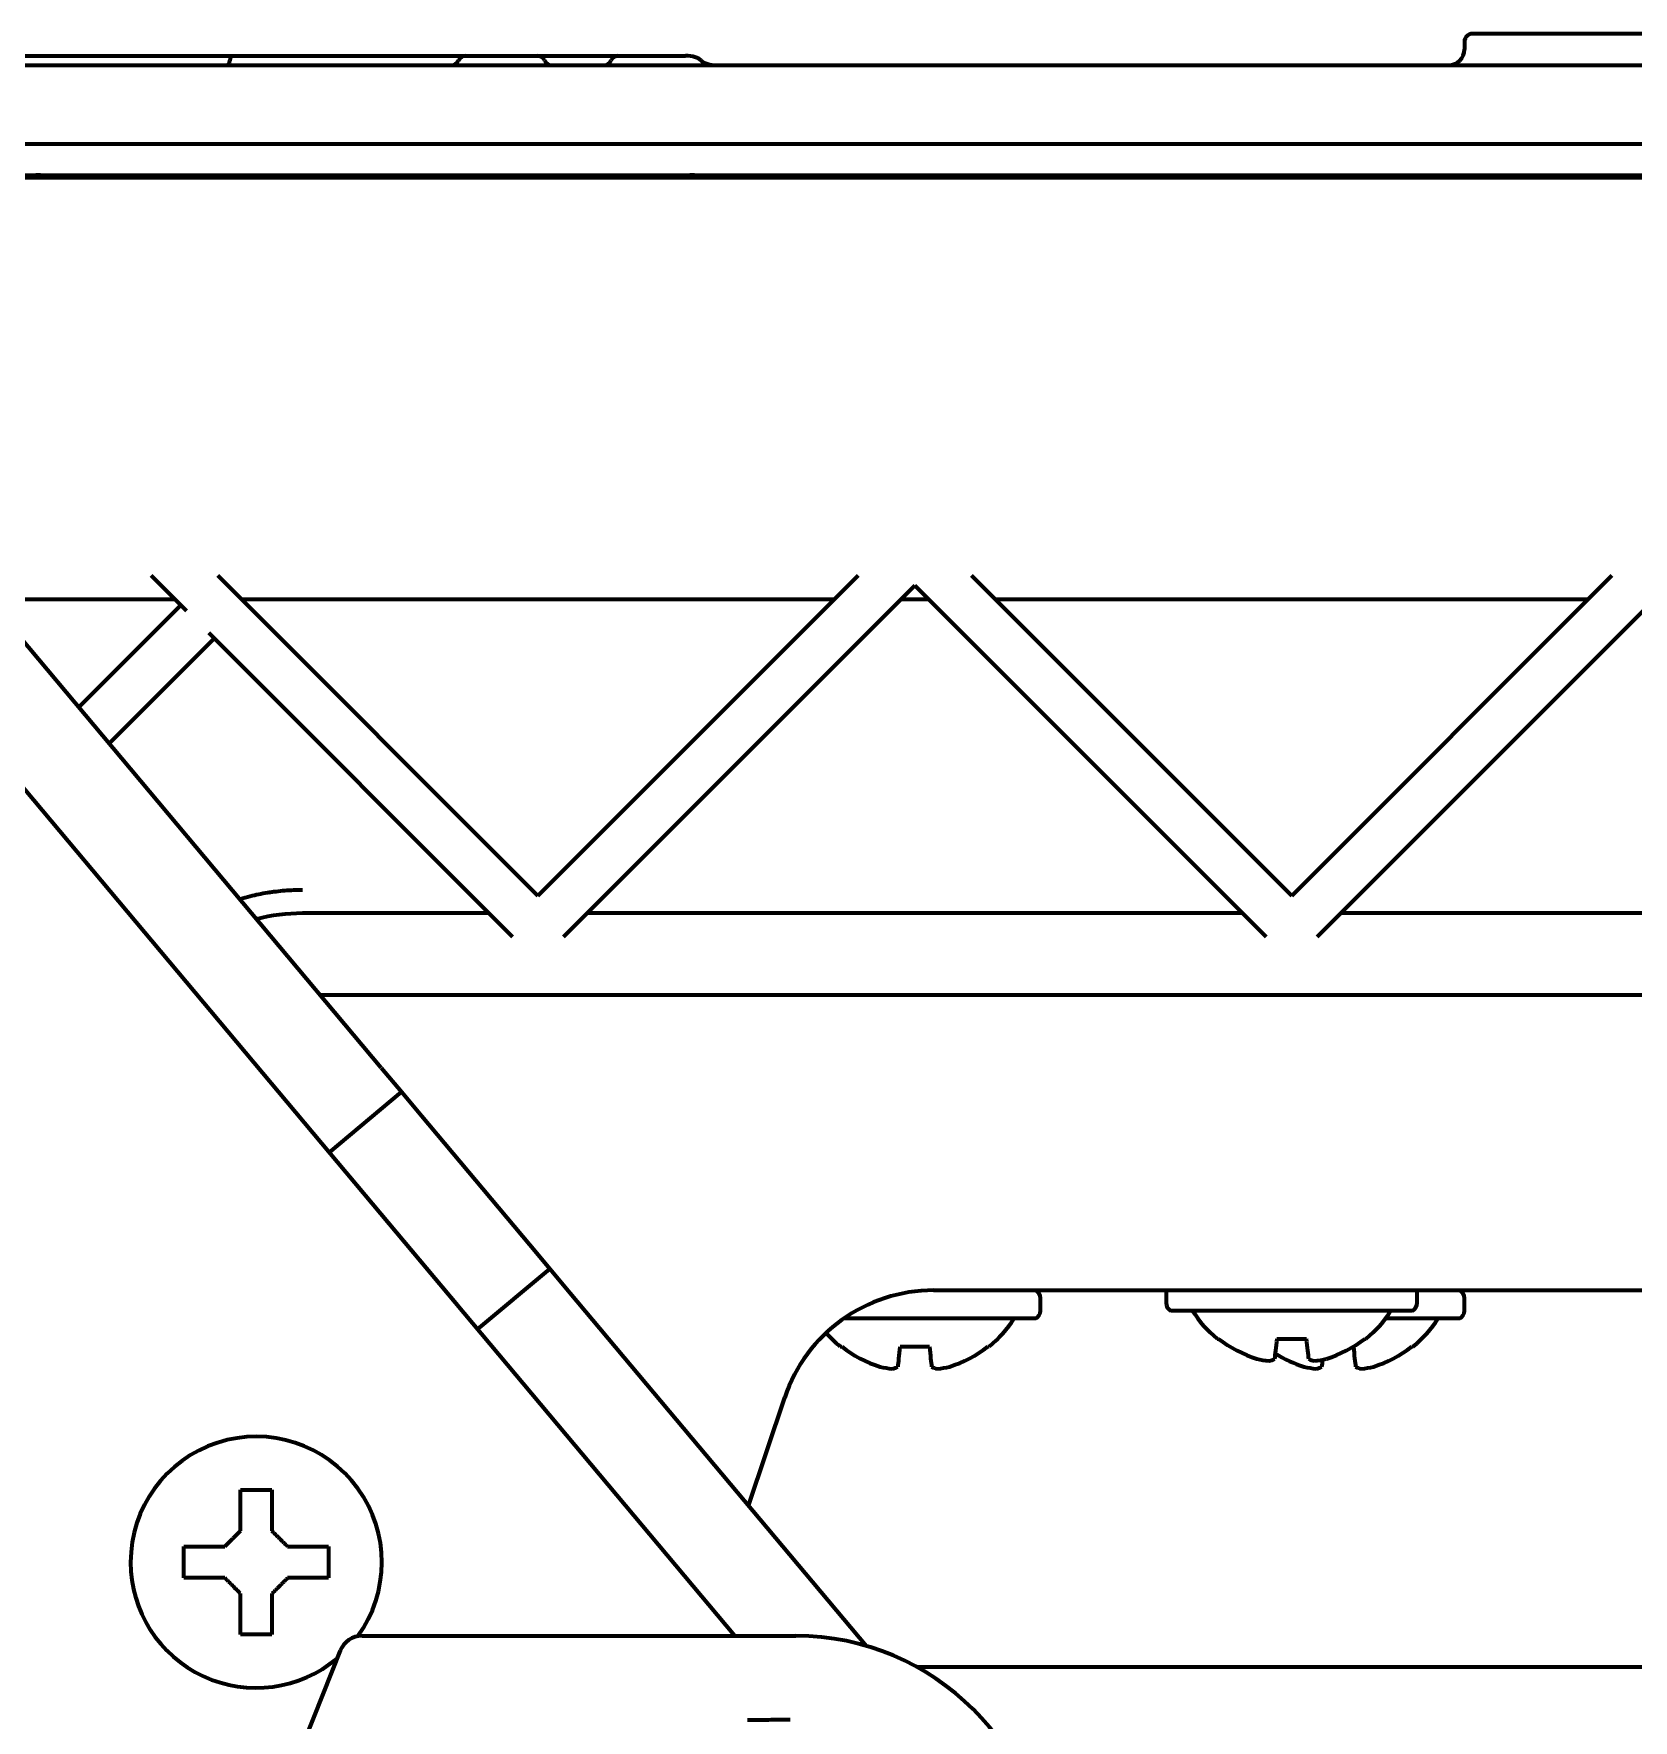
# Model space of a CAD drawing. Header units: inches. Extents: x -3055 to 7244, y 299 to 5591.
# Drawn here: x 2856.1 to 2907, y 5462.4 to 5516.1 of the extents above; entities that cross this region are included whole.
import ezdxf

# ---------------------------------------------------------------- set-up
doc = ezdxf.new("R2010")
doc.units = ezdxf.units.IN

msp = doc.modelspace()

# ---------------------------------------------------------------- linework, layer by layer
at = {"linetype": 'Continuous', "lineweight": 70}
for p, q in [((2916.369, 5516.063), (2901.869, 5516.063)), ((2901.619, 5515.813), (2901.619, 5515.563)), ((2824.369, 5515.063), (2943.869, 5515.063)), ((2855.643, 5515.363), (2862.395, 5515.363)), ((2862.395, 5515.363), (2866.086, 5515.363)), ((2866.086, 5515.363), (2867.279, 5515.363)), ((2867.279, 5515.363), (2869.818, 5515.363)), ((2869.818, 5515.363), (2872.101, 5515.363)), ((2872.101, 5515.363), (2874.677, 5515.363)), ((2874.677, 5515.363), (2876.816, 5515.363)), ((2846.582, 5512.563), (2967.119, 5512.563)), ((2847.905, 5511.563), (2967.119, 5511.563)), ((2847.935, 5511.488), (2964.044, 5511.488)), ((2884.119, 5511.488), (2884.119, 5511.563)), ((2878.386, 5465.064), (2848.778, 5500.349)), ((2867.129, 5483.146), (2852.345, 5500.765)), ((2859.805, 5498.816), (2860.927, 5497.694)), ((2872.119, 5488.624), (2861.926, 5498.816)), ((2882.311, 5498.816), (2872.119, 5488.624)), ((2896.119, 5488.624), (2885.926, 5498.816)), ((2906.311, 5498.816), (2896.119, 5488.624)), ((2872.929, 5487.313), (2884.119, 5498.503)), ((2884.119, 5498.503), (2895.308, 5487.313)), ((2896.929, 5487.313), (2908.119, 5498.503)), ((2854.61, 5498.066), (2860.555, 5498.066)), ((2860.75, 5497.871), (2857.5, 5494.621)), ((2862.676, 5498.066), (2881.561, 5498.066)), ((2883.682, 5498.066), (2884.555, 5498.066)), ((2886.676, 5498.066), (2905.561, 5498.066)), ((2858.468, 5493.468), (2861.811, 5496.81)), ((2861.634, 5496.987), (2871.308, 5487.313)), ((2870.558, 5488.063), (2864.619, 5488.063)), ((2894.558, 5488.063), (2873.679, 5488.063)), ((2918.558, 5488.063), (2897.679, 5488.063)), ((2946.014, 5485.459), (2865.223, 5485.459)), ((2867.129, 5483.146), (2867.772, 5482.38)), ((2865.474, 5480.452), (2867.772, 5482.38)), ((2867.772, 5482.38), (2868.415, 5481.614)), ((2868.415, 5481.614), (2871.853, 5477.517)), ((2866.117, 5479.686), (2869.554, 5475.589)), ((2871.853, 5477.517), (2872.495, 5476.751)), ((2870.197, 5474.823), (2872.495, 5476.751)), ((2872.495, 5476.751), (2873.138, 5475.985)), ((2873.138, 5475.985), (2882.571, 5464.743)), ((2884.719, 5476.063), (2932.518, 5476.063)), ((2888.119, 5475.413), (2888.119, 5475.813)), ((2892.119, 5476.063), (2892.119, 5475.663)), ((2900.119, 5475.663), (2900.119, 5476.063)), ((2901.619, 5475.413), (2901.619, 5475.813)), ((2884.119, 5475.163), (2881.857, 5475.163)), ((2887.969, 5475.163), (2884.119, 5475.163)), ((2896.119, 5475.413), (2892.269, 5475.413)), ((2899.969, 5475.413), (2896.119, 5475.413)), ((2901.469, 5475.163), (2899.106, 5475.163)), ((2881.746, 5474.272), (2881.793, 5474.272)), ((2886.444, 5474.272), (2886.491, 5474.272)), ((2893.746, 5474.522), (2893.793, 5474.522)), ((2898.444, 5474.522), (2898.491, 5474.522)), ((2899.944, 5474.272), (2899.991, 5474.272)), ((2878.826, 5469.206), (2879.977, 5472.649)), ((2860.848, 5467.406), (2860.848, 5467.906)), ((2865.448, 5467.906), (2865.448, 5467.406)), ((2860.848, 5466.906), (2860.848, 5467.406)), ((2865.448, 5467.406), (2865.448, 5466.906)), ((2866.519, 5465.063), (2880.329, 5465.063)), ((2865.822, 5464.592), (2859.717, 5449.327)), ((2940.137, 5464.063), (2884.209, 5464.063))]:
    msp.add_line(p, q, dxfattribs=at)
for centre, radius, start, end in [((2901.869, 5515.813), 0.25, 90, 180), ((2901.119, 5515.563), 0.5, 270, 0), ((2869.36, 5515.313), 0.25, 270, 336.4218), ((2869.818, 5515.113), 0.25, 90, 156.4218), ((2872.101, 5515.113), 0.25, 23.5782, 90), ((2872.56, 5515.313), 0.25, 203.5782, 270), ((2874.219, 5515.313), 0.25, 270, 336.4218), ((2874.677, 5515.113), 0.25, 90, 156.4218), ((2856.13, 5509.563), 2, 73.6105, 90), ((2877.107, 5509.563), 2, 90, 106.3895), ((2864.619, 5482.063), 6, 90, 104.1173), ((2884.719, 5471.063), 5, 90, 161.5159), ((2887.835, 5475.813), 0.283, 0, 61.9275), ((2892.402, 5475.663), 0.283, 180, 241.9275), ((2899.835, 5475.663), 0.283, 298.0725, 0), ((2901.335, 5475.813), 0.283, 0, 61.9275), ((2884.119, 5477.163), 3.74, 309.3791, 327.6759), ((2887.835, 5475.413), 0.283, 298.0725, 0), ((2896.119, 5477.413), 3.74, 212.3241, 230.6111), ((2896.119, 5477.413), 3.74, 309.3791, 327.6759), ((2897.619, 5477.163), 3.74, 309.3791, 327.6759), ((2901.335, 5475.413), 0.283, 298.0725, 0), ((2884.119, 5477.163), 3.74, 221.019, 230.6111), ((2863.148, 5467.406), 4, 323.9212, 180), ((2863.148, 5467.406), 4, 180, 310.095)]:
    msp.add_arc(centre, radius, start, end, dxfattribs=at)
for centre, major_axis, ratio, start_param, end_param in [((2862.221, 5515.313), (0, -0.25), 0.380989, 0, 1.159279), ((2862.395, 5515.113), (0, -0.25), 0.380989, 3.141593, 4.300872), ((2876.816, 5515.113), (0.544, 0), 0.459854, 0.411517, 1.570796), ((2877.812, 5515.313), (0.544, 0), 0.459854, 3.553109, 4.712389), ((2884.113, 5477.185), (3.624, 0.873), 0.997235, 3.804658, 4.177379), ((2883.822, 5477.185), (0.269, 3.718), 0.017407, 3.440796, 3.813517), ((2884.415, 5477.185), (0.269, -3.718), 0.017407, 5.611261, 5.983982), ((2884.124, 5477.185), (3.624, -0.873), 0.997235, 5.247399, 5.62012), ((2896.113, 5477.435), (3.624, 0.873), 0.997235, 3.804658, 4.177379), ((2895.822, 5477.435), (0.269, 3.718), 0.017407, 3.440796, 3.813517), ((2897.613, 5477.185), (3.624, 0.873), 0.997235, 3.907191, 4.177379), ((2896.415, 5477.435), (0.269, -3.718), 0.017407, 5.611261, 5.983982), ((2896.124, 5477.435), (3.624, -0.873), 0.997235, 5.247399, 5.62012), ((2897.915, 5477.185), (0.269, -3.718), 0.017407, 5.611261, 5.983982), ((2897.624, 5477.185), (3.624, -0.873), 0.997235, 5.247399, 5.62012), ((2883.86, 5477.221), (0.806, 3.6), 0.902278, 3.129444, 3.24631), ((2883.564, 5477.221), (0.383, 3.669), 0.420739, 3.280106, 3.396972), ((2884.673, 5477.221), (0.383, -3.669), 0.420739, 6.027806, 6.144672), ((2884.377, 5477.221), (0.806, -3.6), 0.902278, 6.178468, 6.295334), ((2895.86, 5477.471), (0.806, 3.6), 0.902278, 3.129444, 3.24631), ((2895.564, 5477.471), (0.383, 3.669), 0.420739, 3.280106, 3.396972), ((2897.36, 5477.221), (0.806, 3.6), 0.902278, 3.129444, 3.24631), ((2896.673, 5477.471), (0.383, -3.669), 0.420739, 6.027806, 6.144672), ((2896.377, 5477.471), (0.806, -3.6), 0.902278, 6.178468, 6.295334), ((2897.064, 5477.221), (0.383, 3.669), 0.420739, 3.280106, 3.396972), ((2897.322, 5477.185), (0.269, 3.718), 0.017407, 3.440796, 3.604519), ((2898.173, 5477.221), (0.383, -3.669), 0.420739, 6.027806, 6.144672), ((2897.877, 5477.221), (0.806, -3.6), 0.902278, 6.178468, 6.295334), ((2866.519, 5464.312), (0.031, 0.75), 0.998627, 0.041201, 1.231116), ((2880.308, 5457.052), (5.672, 5.672), 0.997265, 5.499157, 7.067214)]:
    msp.add_ellipse(centre, major_axis=major_axis, ratio=ratio, start_param=start_param, end_param=end_param, dxfattribs=at)
for points, knots in [([(2862.636, 5488.526), (2862.743, 5488.558), (2862.851, 5488.587), (2863.138, 5488.657), (2863.319, 5488.694), (2863.548, 5488.731), (2863.594, 5488.738), (2863.686, 5488.751), (2863.732, 5488.757), (2863.872, 5488.774), (2863.965, 5488.784), (2864.244, 5488.806), (2864.431, 5488.814), (2864.619, 5488.814)], [0, 0, 0, 0, 0.169694, 0.169694, 0.446463, 0.446463, 0.515655, 0.515655, 0.584847, 0.584847, 0.723231, 0.723231, 1, 1, 1, 1]), ([(2883.651, 5474.272), (2883.69, 5474.272), (2883.728, 5474.272), (2883.806, 5474.272), (2883.845, 5474.272), (2883.923, 5474.272), (2883.962, 5474.272), (2884.04, 5474.272), (2884.079, 5474.272), (2884.197, 5474.272), (2884.275, 5474.272), (2884.392, 5474.272), (2884.431, 5474.272), (2884.509, 5474.272), (2884.547, 5474.272), (2884.586, 5474.272)], [0, 0, 0, 0, 0.125, 0.125, 0.25, 0.25, 0.375, 0.375, 0.5, 0.5, 0.75, 0.75, 0.875, 0.875, 1, 1, 1, 1]), ([(2895.651, 5474.522), (2895.69, 5474.522), (2895.728, 5474.522), (2895.806, 5474.522), (2895.845, 5474.522), (2895.923, 5474.522), (2895.962, 5474.522), (2896.04, 5474.522), (2896.079, 5474.522), (2896.197, 5474.522), (2896.275, 5474.522), (2896.392, 5474.522), (2896.431, 5474.522), (2896.509, 5474.522), (2896.547, 5474.522), (2896.586, 5474.522)], [0, 0, 0, 0, 0.125, 0.125, 0.25, 0.25, 0.375, 0.375, 0.5, 0.5, 0.75, 0.75, 0.875, 0.875, 1, 1, 1, 1]), ([(2863.648, 5469.706), (2863.648, 5469.503), (2863.648, 5469.294), (2863.648, 5468.969), (2863.648, 5468.859), (2863.648, 5468.635), (2863.648, 5468.521), (2863.648, 5468.406)], [0, 0, 0, 0, 0.5, 0.5, 0.75, 0.75, 1, 1, 1, 1]), ([(2860.848, 5467.906), (2861.051, 5467.906), (2861.261, 5467.906), (2861.586, 5467.906), (2861.696, 5467.906), (2861.919, 5467.906), (2862.033, 5467.906), (2862.148, 5467.906)], [0, 0, 0, 0, 0.5, 0.5, 0.75, 0.75, 1, 1, 1, 1]), ([(2865.448, 5466.906), (2865.245, 5466.906), (2865.035, 5466.906), (2864.71, 5466.906), (2864.6, 5466.906), (2864.377, 5466.906), (2864.263, 5466.906), (2864.148, 5466.906)], [0, 0, 0, 0, 0.5, 0.5, 0.75, 0.75, 1, 1, 1, 1]), ([(2862.648, 5465.106), (2862.648, 5465.309), (2862.648, 5465.519), (2862.648, 5465.844), (2862.648, 5465.954), (2862.648, 5466.177), (2862.648, 5466.291), (2862.648, 5466.406)], [0, 0, 0, 0, 0.5, 0.5, 0.75, 0.75, 1, 1, 1, 1])]:
    msp.add_open_spline(points, degree=3, knots=knots, dxfattribs=at)
for points in [[(2862.648, 5468.406), (2862.648, 5468.46), (2862.648, 5468.569), (2862.648, 5468.73), (2862.648, 5468.889), (2862.648, 5469.044), (2862.648, 5469.196), (2862.648, 5469.353), (2862.648, 5469.519), (2862.648, 5469.642), (2862.648, 5469.706)], [(2862.648, 5469.706), (2862.815, 5469.706), (2863.148, 5469.706), (2863.481, 5469.706), (2863.648, 5469.706)], [(2862.148, 5467.906), (2862.172, 5467.93), (2862.219, 5467.977), (2862.291, 5468.049), (2862.362, 5468.12), (2862.434, 5468.192), (2862.505, 5468.263), (2862.576, 5468.335), (2862.624, 5468.382), (2862.648, 5468.406)], [(2863.648, 5468.406), (2863.674, 5468.38), (2863.725, 5468.329), (2863.799, 5468.255), (2863.871, 5468.184), (2863.941, 5468.113), (2864.01, 5468.044), (2864.079, 5467.975), (2864.125, 5467.929), (2864.148, 5467.906)], [(2864.148, 5467.906), (2864.202, 5467.906), (2864.31, 5467.906), (2864.472, 5467.906), (2864.631, 5467.906), (2864.786, 5467.906), (2864.938, 5467.906), (2865.095, 5467.906), (2865.261, 5467.906), (2865.384, 5467.906), (2865.448, 5467.906)], [(2862.148, 5466.906), (2862.094, 5466.906), (2861.986, 5466.906), (2861.824, 5466.906), (2861.665, 5466.906), (2861.51, 5466.906), (2861.358, 5466.906), (2861.202, 5466.906), (2861.035, 5466.906), (2860.912, 5466.906), (2860.848, 5466.906)], [(2862.648, 5466.406), (2862.622, 5466.432), (2862.571, 5466.483), (2862.497, 5466.557), (2862.425, 5466.629), (2862.355, 5466.699), (2862.286, 5466.768), (2862.217, 5466.837), (2862.171, 5466.883), (2862.148, 5466.906)], [(2864.148, 5466.906), (2864.124, 5466.882), (2864.077, 5466.835), (2864.005, 5466.764), (2863.934, 5466.692), (2863.863, 5466.621), (2863.791, 5466.549), (2863.72, 5466.478), (2863.672, 5466.43), (2863.648, 5466.406)], [(2863.648, 5466.406), (2863.648, 5466.352), (2863.648, 5466.244), (2863.648, 5466.082), (2863.648, 5465.923), (2863.648, 5465.768), (2863.648, 5465.616), (2863.648, 5465.46), (2863.648, 5465.293), (2863.648, 5465.17), (2863.648, 5465.106)], [(2863.648, 5465.106), (2863.481, 5465.106), (2863.148, 5465.106), (2862.815, 5465.106), (2862.648, 5465.106)], [(2880.152, 5462.39), (2879.918, 5462.388), (2879.458, 5462.383), (2879.014, 5462.378), (2878.796, 5462.375)]]:
    msp.add_open_spline(points, degree=3, dxfattribs=at)

doc.saveas('drawing.dxf')
